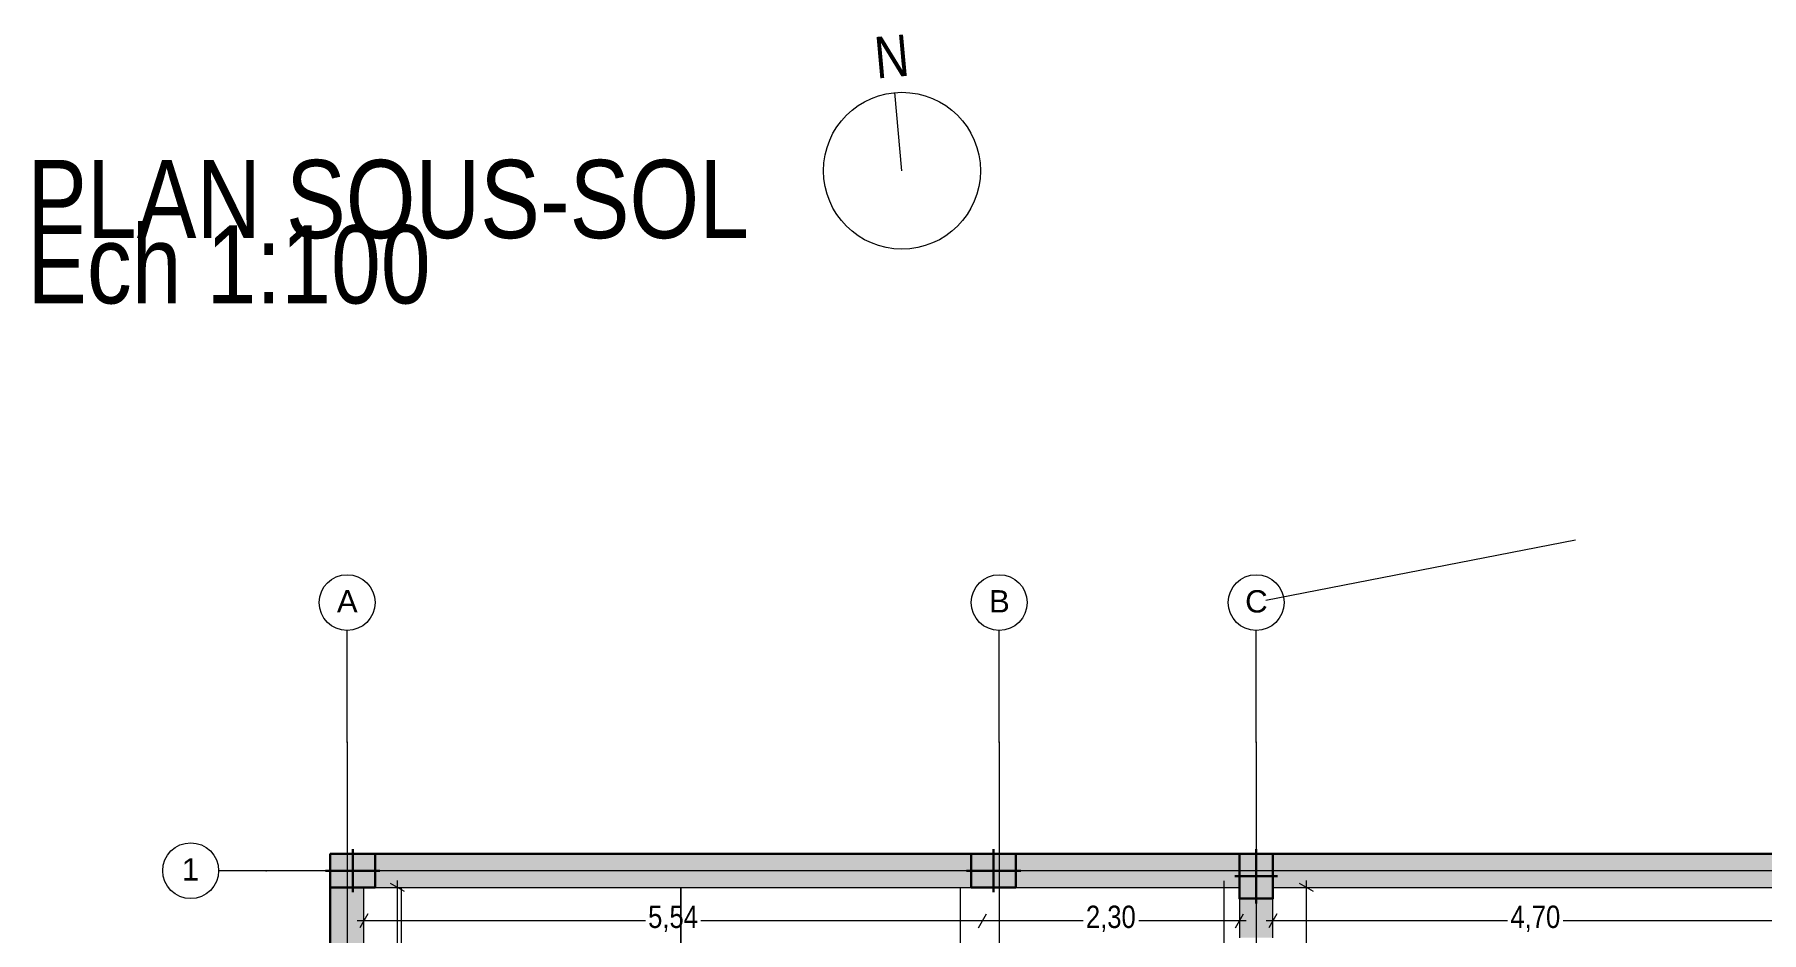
# Model space of a CAD drawing. Header units: centimetres. Extents: x -4381 to 5639, y -3920 to 4826.
# Drawn here: x 91.3 to 106.75, y 75.39 to 83.43 of the extents above; entities that cross this region are included whole.
import ezdxf

# ---------------------------------------------------------------- set-up
doc = ezdxf.new("R2010")
doc.units = ezdxf.units.CM
doc.header["$MEASUREMENT"] = 0
doc.linetypes.add('Dashed', pattern=[0.564444, 0.282222, -0.282222])
for name, color, linetype, lineweight, true_color in [('0_Pen_No__58', 7, 'Continuous', 5, 0xdf0000), ('0_Pen_No__62', 7, 'Continuous', 5, 0xaaaaaa), ('Elevator_Pen_No__161', 7, 'Continuous', 5, 0x6a6a6a)]:
    doc.layers.add(name, color=color, linetype=linetype, lineweight=lineweight, true_color=true_color)
for name, color, linetype, lineweight in [('0_Pen_No__7', 7, 'Continuous', 5), ('Cotations_Pen_No__2', 8, 'Continuous', 5), ('Dalles_Pen_No__1', 7, 'Continuous', 5), ('FILES_Pen_No__101', 252, 'Continuous', 5), ('FILES_Pen_No__2', 8, 'Continuous', 5), ('Poteaux Hafsa', 4, 'Continuous', 30), ('Structural - Bearing_Pen_No__1', 7, 'Continuous', 5), ('Voile ha', 200, 'Continuous', 30)]:
    doc.layers.add(name, color=color, linetype=linetype, lineweight=lineweight)
doc.layers.add('Structural - Bearing', color=7, linetype='Continuous')
doc.styles.add('GENERATED_STYLE_2', font='')
doc.styles.add('GENERATED_STYLE_3', font='arial.ttf')
doc.styles.get('GENERATED_STYLE_2').set_extended_font_data('Arial Narrow Occidental')

# ---------------------------------------------------------------- blocks, each defined once
blk = doc.blocks.new('P1')
at = {"layer": 'Poteaux Hafsa', "lineweight": 30}
blk.add_hatch(color=256, dxfattribs=at).paths.add_polyline_path([(0, 0.3), (0, 0), (0.4, 0), (0.4, 0.3)])
at = {"layer": 'Poteaux Hafsa', "color": 144, "lineweight": 30}
for p, q in [((0.2, -0.042), (0.2, 0.342)), ((0.444, 0.15), (-0.044, 0.15))]:
    blk.add_line(p, q, dxfattribs=at)
blk.add_lwpolyline([(0, 0.3), (0, 0), (0.4, 0), (0.4, 0.3)], close=True, dxfattribs=at)

msp = doc.modelspace()

# ---------------------------------------------------------------- hatches: boundary and pattern name
at = {"layer": 'Elevator_Pen_No__161', "linetype": 'Continuous', "ltscale": 10}
for points in [[(93.96978, 75.81563), (94.21978, 75.81563), (94.21978, 76.06563), (93.96978, 76.06563)], [(99.80677, 75.81563), (100.05677, 75.81563), (100.05677, 76.06563), (99.80677, 76.06563)], [(102.10677, 75.81563), (102.35677, 75.81563), (102.35677, 76.06563), (102.10677, 76.06563)]]:
    msp.add_hatch(color=256, dxfattribs=at).paths.add_polyline_path(points)
at = {"layer": 'Structural - Bearing', "linetype": 'Continuous', "lineweight": 0, "ltscale": 10, "true_color": 0x000000}
h = msp.add_hatch(color=18, dxfattribs=at)
h.paths.add_polyline_path([(93.94463, 75.79063), (102.08177, 75.79063), (102.08177, 76.09063), (93.94463, 76.09063)])
h.paths.add_polyline_path([(94.21978, 75.81563), (93.96978, 75.81563), (93.96978, 76.06563), (94.21978, 76.06563)], flags=0)
h.paths.add_polyline_path([(100.05677, 75.81563), (99.80677, 75.81563), (99.80677, 76.06563), (100.05677, 76.06563)], flags=0)
h = msp.add_hatch(color=18, dxfattribs=at)
h.paths.add_polyline_path([(102.08177, 76.09063), (102.08177, 75.79063), (126.38177, 75.79063), (126.40677, 75.81563), (126.40677, 76.06563), (126.65677, 76.06563), (126.68177, 76.09063)])
h.paths.add_polyline_path([(102.35677, 75.81563), (102.10677, 75.81563), (102.10677, 76.06563), (102.35677, 76.06563)], flags=0)
h.paths.add_polyline_path([(109.55677, 75.81563), (109.30677, 75.81563), (109.30677, 76.06563), (109.55677, 76.06563)], flags=0)
h.paths.add_polyline_path([(112.35677, 75.81563), (112.10677, 75.81563), (112.10677, 76.06563), (112.35677, 76.06563)], flags=0)
h.paths.add_polyline_path([(115.29677, 75.81563), (115.04677, 75.81563), (115.04677, 76.06563), (115.29677, 76.06563)], flags=0)
h.paths.add_polyline_path([(122.65677, 75.81563), (122.40677, 75.81563), (122.40677, 76.06563), (122.65677, 76.06563)], flags=0)
h = msp.add_hatch(color=18, dxfattribs=at)
h.paths.add_polyline_path([(93.94478, 75.79063), (93.94478, 65.49063), (94.24478, 65.79063), (94.24478, 75.79063)])
h.paths.add_polyline_path([(94.21978, 66.61563), (93.96978, 66.61563), (93.96978, 66.86563), (94.21978, 66.86563)], flags=0)
h.paths.add_polyline_path([(94.21978, 71.91563), (93.96978, 71.91563), (93.96978, 72.16563), (94.21978, 72.16563)], flags=0)
msp.add_hatch(color=18, dxfattribs=at).paths.add_polyline_path([(102.08177, 75.79063), (102.08177, 75.34063), (102.26677, 75.34063), (102.38177, 75.34063), (102.38177, 75.79063)])

# ---------------------------------------------------------------- linework, layer by layer
at = {"layer": '0_Pen_No__58', "linetype": 'Dashed', "ltscale": 10, "flags": 128}
msp.add_lwpolyline([(126.83423, 80.14172), (126.89262, 52.36962), (101.94498, 52.36962), (101.9446, 78.29063), (111.4543, 80.14172)], dxfattribs=at)
at = {"layer": '0_Pen_No__62', "linetype": 'Continuous', "ltscale": 10, "flags": 128}
for points in [[(94.58177, 75.79063), (97.08177, 75.79063), (97.08177, 70.79063), (94.58177, 70.79063)], [(97.08177, 75.79063), (99.58177, 75.79063), (99.58177, 70.79063), (97.08177, 70.79063)]]:
    msp.add_lwpolyline(points, close=True, dxfattribs=at)
at = {"layer": '0_Pen_No__7', "linetype": 'Continuous', "ltscale": 10}
msp.add_line((99.06132, 82.20685), (98.99823, 82.90618), dxfattribs=at)
msp.add_circle((99.06132, 82.20685), 0.70217, dxfattribs=at)
at = {"layer": 'Cotations_Pen_No__2', "linetype": 'Continuous', "ltscale": 10}
for p, q in [((94.60728, 75.75454), (94.48228, 75.82671)), ((94.54478, 75.79063), (94.54478, 75.85175)), ((94.54478, 71.1035), (94.54478, 75.79063)), ((102.74427, 75.75454), (102.61927, 75.82671)), ((102.68177, 75.79063), (102.68177, 75.85175)), ((102.68177, 73.5395), (102.68177, 75.79063)), ((94.24478, 75.49063), (94.18366, 75.49063)), ((94.28087, 75.55313), (94.2087, 75.42813)), ((96.7644, 75.49063), (94.24478, 75.49063)), ((99.78177, 75.49063), (97.26215, 75.49063)), ((99.74569, 75.42813), (99.81786, 75.55313)), ((100.68289, 75.49063), (99.78177, 75.49063)), ((102.08177, 75.49063), (101.18065, 75.49063)), ((102.04569, 75.42813), (102.11786, 75.55313)), ((102.1429, 75.49063), (102.08177, 75.49063)), ((102.38177, 75.49063), (102.32065, 75.49063)), ((102.41785, 75.55313), (102.34569, 75.42813)), ((104.48278, 75.49063), (102.38177, 75.49063)), ((107.08155, 75.49063), (104.98054, 75.49063))]:
    msp.add_line(p, q, dxfattribs=at)
at = {"layer": 'Dalles_Pen_No__1', "linetype": 'Continuous', "ltscale": 10, "flags": 128}
msp.add_lwpolyline([(93.94478, 76.09063), (93.94478, 65.49063), (100.08177, 65.49063), (100.08177, 73.49063), (102.08177, 73.49063), (102.08177, 66.59063), (115.03177, 66.59063), (115.03177, 61.19063), (118.38177, 61.19063), (118.38177, 66.59063), (126.38177, 66.59063), (126.38177, 62.09063), (128.48177, 62.09063), (128.48177, 76.09063)], close=True, dxfattribs=at)
at = {"layer": 'FILES_Pen_No__101', "linetype": 'Continuous', "ltscale": 10}
for p, q in [((94.09478, 77.09062), (94.09478, 78.09062)), ((99.93177, 77.09063), (99.93177, 78.09063)), ((94.09478, 77.09062), (94.09478, 55.59063)), ((99.93177, 77.09063), (99.93177, 55.59063))]:
    msp.add_line(p, q, dxfattribs=at)
for centre in [(94.09478, 78.34062), (99.93177, 78.34063)]:
    msp.add_circle(centre, 0.25, dxfattribs=at)
for p in [(94.09478, 77.09062), (94.09478, 77.09062), (99.93177, 77.09063), (99.93177, 77.09063)]:
    msp.add_point(p, dxfattribs=at)
at = {"layer": 'FILES_Pen_No__2', "linetype": 'Continuous', "ltscale": 10}
for p, q in [((102.23177, 77.09063), (102.23177, 78.09063)), ((102.23177, 77.09063), (102.23177, 55.59063)), ((93.36987, 75.94063), (92.94478, 75.94063)), ((129.0597, 75.94063), (93.36987, 75.94063))]:
    msp.add_line(p, q, dxfattribs=at)
for centre in [(102.23177, 78.34063), (92.69478, 75.94063)]:
    msp.add_circle(centre, 0.25, dxfattribs=at)
for p in [(102.23177, 77.09063), (102.23177, 77.09063), (93.36987, 75.94063), (93.36987, 75.94063)]:
    msp.add_point(p, dxfattribs=at)
at = {"layer": 'Structural - Bearing_Pen_No__1', "linetype": 'Continuous', "ltscale": 10, "flags": 128}
for points in [[(102.08177, 76.09063), (93.94463, 76.09063)], [(93.94463, 76.09063), (93.94463, 75.79063)], [(126.68177, 76.09063), (102.08177, 76.09063)], [(93.94478, 75.79063), (93.94478, 65.49063)], [(94.24478, 65.79063), (94.24478, 75.79063)], [(94.24478, 75.79063), (102.08177, 75.79063)], [(102.08177, 75.79063), (102.08177, 75.34063)], [(102.38177, 75.34063), (102.38177, 75.79063)], [(102.38177, 75.79063), (107.08155, 75.79063)]]:
    msp.add_lwpolyline(points, dxfattribs=at)
at = {"layer": 'Voile ha', "lineweight": 30}
msp.add_lwpolyline([(126.68177, 76.09063), (93.94463, 76.09063), (93.94478, 65.49063)], dxfattribs=at)

# ---------------------------------------------------------------- block references
at = {"layer": 'Poteaux Hafsa'}
for p in [(93.94478, 75.79063), (99.68177, 75.79063)]:
    msp.add_blockref('P1', p, dxfattribs=at)
at = {"layer": 'Poteaux Hafsa', "rotation": 270}
msp.add_blockref('P1', (102.08177, 76.09063), dxfattribs=at)

# ---------------------------------------------------------------- texts
at = {"layer": '0_Pen_No__7', "linetype": 'Continuous', "insert": (98.95232, 83.41511), "char_height": 0.3717596, "attachment_point": 2, "rotation": 5.155165, "style": 'GENERATED_STYLE_2'}
msp.add_mtext('\\A1;{\\fArial Narrow Occidental|b0|i0|c0|p34;N}', dxfattribs=at)
at = {"layer": '0_Pen_No__7', "linetype": 'Continuous', "insert": (91.23137, 81.00873), "char_height": 0.7, "width": 8.6216258, "attachment_point": 7, "line_spacing_factor": 0.500942, "style": 'GENERATED_STYLE_2'}
msp.add_mtext('\\A1;{\\fArial Narrow Occidental|b0|i0|c0|p34;PLAN SOUS-SOL\\P\\fArial Narrow Occidental|b0|i0|c0|p34;Ech 1:100}', dxfattribs=at)
at = {"layer": 'Cotations_Pen_No__2', "linetype": 'Continuous', "char_height": 0.2, "attachment_point": 7, "rotation": 0, "style": 'GENERATED_STYLE_2'}
for s, insert in [('\\A1;{\\fArial Narrow Occidental|b0|i0|c0|p34;5,54}', (96.78928, 75.39063)), ('\\A1;{\\fArial Narrow Occidental|b0|i0|c0|p34;2,30}', (100.70777, 75.39063)), ('\\A1;{\\fArial Narrow Occidental|b0|i0|c0|p34;4,70}', (104.50766, 75.39063))]:
    msp.add_mtext(s, dxfattribs=dict(at, insert=insert))
at = {"layer": 'FILES_Pen_No__101', "linetype": 'Continuous', "char_height": 0.2, "attachment_point": 4, "style": 'GENERATED_STYLE_3'}
for s, insert in [('\\A1;{\\fArial|b0|i0|c0|p34;A}', (94.00336, 78.35205)), ('\\A1;{\\fArial|b0|i0|c0|p34;B}', (99.84034, 78.35206))]:
    msp.add_mtext(s, dxfattribs=dict(at, insert=insert))
at = {"layer": 'FILES_Pen_No__2', "linetype": 'Continuous', "char_height": 0.2, "style": 'GENERATED_STYLE_3'}
for s, insert, attachment_point in [('\\A1;{\\fArial|b0|i0|c0|p34;C}', (102.13303, 78.35041), 4), ('\\A1;{\\fArial|b0|i0|c0|p34;1}', (92.77067, 75.95206), 6)]:
    msp.add_mtext(s, dxfattribs=dict(at, insert=insert, attachment_point=attachment_point))

doc.saveas('drawing.dxf')
